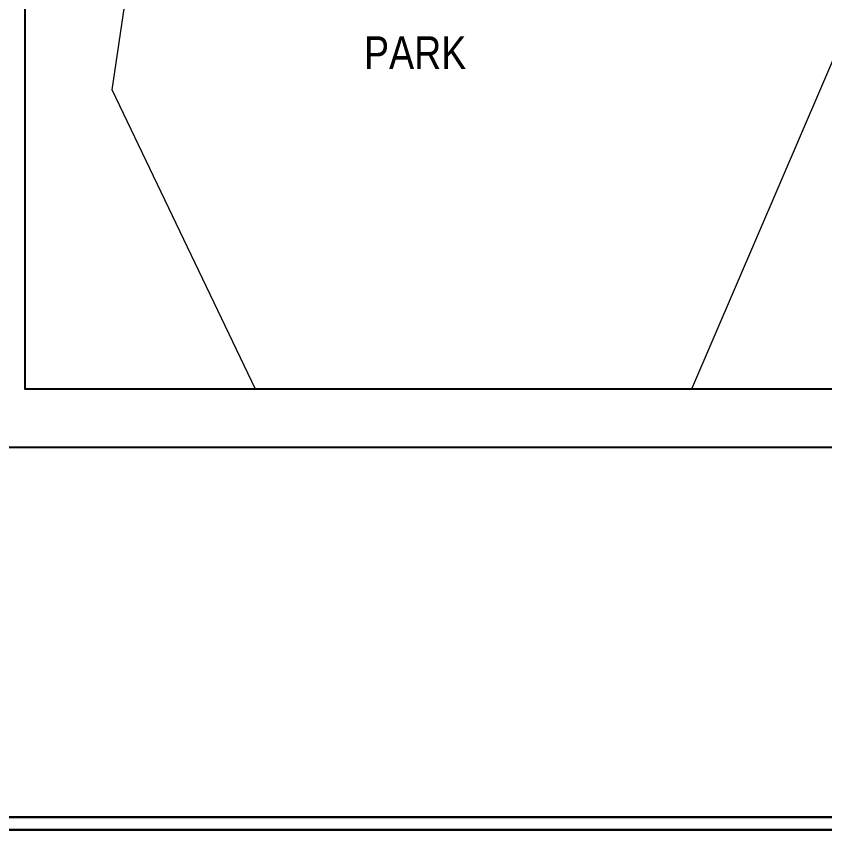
# Model space of a CAD drawing. Header units: millimetres. Extents: x 708 to 46452, y -4963 to 3960.
# Drawn here: x 6311 to 7001, y -4963 to -4269 of the extents above; entities that cross this region are included whole.
import ezdxf

# ---------------------------------------------------------------- set-up
doc = ezdxf.new("R2010")
doc.units = ezdxf.units.MM
doc.layers.add('00_YAZI', color=214, linetype='Continuous')
doc.layers.add('KP', color=1, linetype='Continuous')
doc.layers.add('Z_KOMSU_PARSELLER', color=172, linetype='Continuous', lineweight=0)
doc.layers.add('Çerçeve', color=8, linetype='Continuous', lineweight=30)
doc.styles.add('ARİAL NARROW', font='ARIALN.TTF', dxfattribs={"width": 0.8})

# ---------------------------------------------------------------- blocks, each defined once
blk = doc.blocks.new('WEFJWE')
at = {"layer": 'KP'}
for points in [[(30112.8, -8396), (37360.2, -8396), (37360.2, -14020), (30112.8, -14020)], [(30312.8, -8596), (37160.2, -8596), (37160.2, -13820), (30312.8, -13820)]]:
    blk.add_lwpolyline(points, close=True, dxfattribs=at)
at = {"layer": 'Z_KOMSU_PARSELLER', "lineweight": 0}
for p, q in [((30609.8, -12798.9, -13220.7), (30699.8, -12187.9, -13220.7)), ((33132.8, -12547.9, -13220.7), (32587.2, -13820, -13220.7)), ((31099.4, -13820, -13220.7), (30609.8, -12798.9, -13220.7))]:
    blk.add_line(p, q, dxfattribs=at)
at = {"layer": '00_YAZI', "insert": (31469.5, -12728.3), "char_height": 111.97, "width": 2010.873, "attachment_point": 7, "style": 'ARİAL NARROW'}
blk.add_mtext('{\\W1;PARK}', dxfattribs=at)

msp = doc.modelspace()

# ---------------------------------------------------------------- linework, layer by layer
at = {"layer": 'Çerçeve'}
for p, q in [((3680.496, -4952.145), (20994.588, -4952.392)), ((6228.153, -4962.893), (20953.045, -4962.621))]:
    msp.add_line(p, q, dxfattribs=at)

# ---------------------------------------------------------------- block references
at = {"xscale": 0.25, "yscale": 0.25, "zscale": 0.25}
msp.add_blockref('WEFJWE', (-1259.348, -1131.908, 3305.175), dxfattribs=at)

doc.saveas('drawing.dxf')
